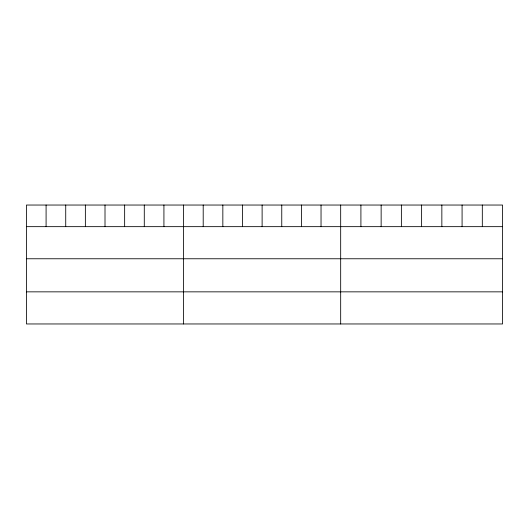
<?xml version="1.0" encoding="UTF-8"?>
<svg xmlns="http://www.w3.org/2000/svg" width="529" height="529" viewBox="0 0 529 529"><rect width="100%" height="100%" fill="white"/><g stroke="black" fill="none" stroke-linecap="round" stroke-linejoin="round"><path stroke-width="0.79" d="M502.55 226.657L502.55 323.96L26.45 323.96L26.45 205.04L502.55 205.04L502.55 226.657L26.45 226.657M26.45 258.767L502.55 258.767M26.45 291.849L502.55 291.849M482.316 205.04L482.316 226.657M462.081 205.04L462.081 226.657M441.847 205.04L441.847 226.657M421.613 205.04L421.613 226.657M401.379 205.04L401.379 226.657M381.144 205.04L381.144 226.657M360.91 205.04L360.91 226.657M340.676 205.04L340.676 323.96M321.037 205.04L321.037 226.657M301.398 205.04L301.398 226.657M281.759 205.04L281.759 226.657M262.119 205.04L262.119 226.657M242.48 205.04L242.48 226.657M222.841 205.04L222.841 226.657M203.202 205.04L203.202 226.657M183.563 205.04L183.563 323.96M163.924 205.04L163.924 226.657M144.285 205.04L144.285 226.657M124.646 205.04L124.646 226.657M105.007 205.04L105.007 226.657M85.367 205.04L85.367 226.657M65.728 205.04L65.728 226.657M46.089 205.04L46.089 226.657"/></g></svg>
